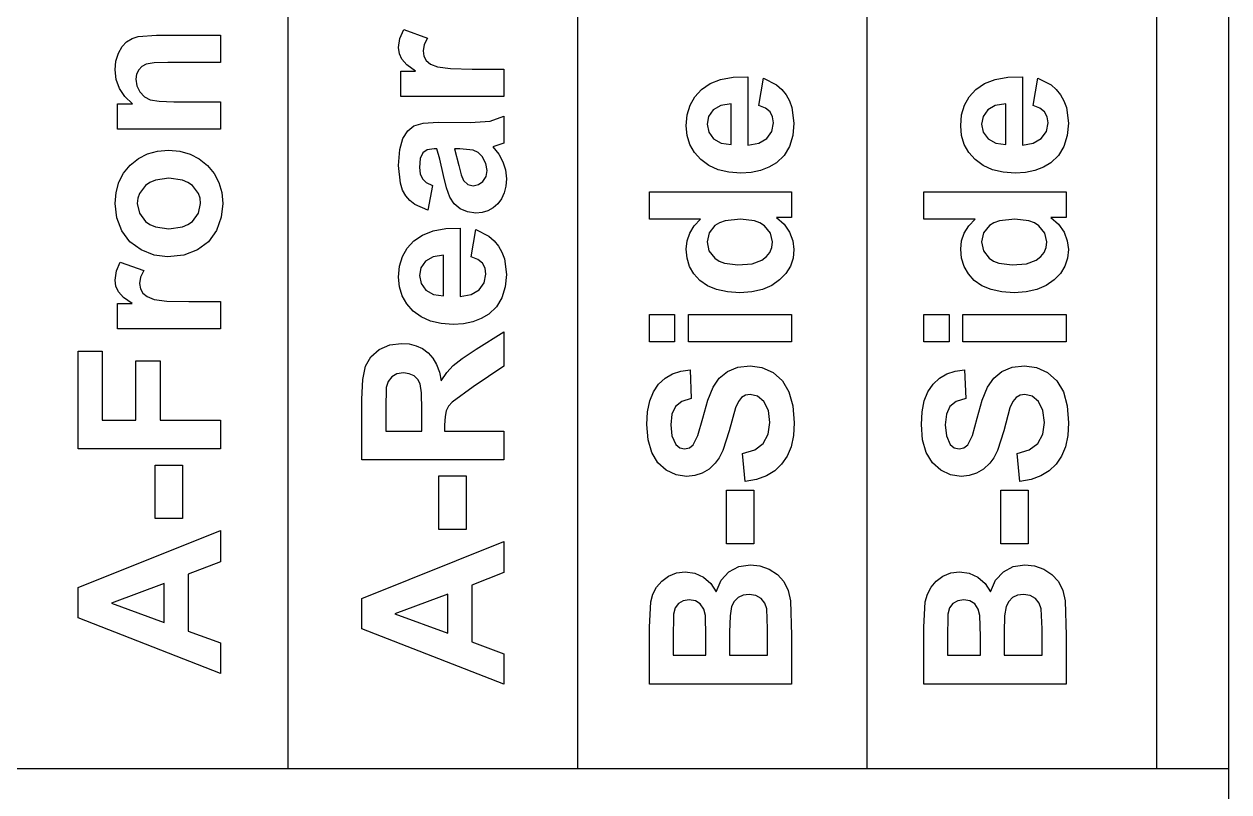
# Model space of a CAD drawing. Header units: metres. Extents: x 298 to 6408, y -126 to 1371.
# Drawn here: x 3435.3 to 3768.3, y 148.8 to 360.9 of the extents above; entities that cross this region are included whole.
import ezdxf

# ---------------------------------------------------------------- set-up
doc = ezdxf.new("R2010")
doc.units = ezdxf.units.M

msp = doc.modelspace()

# ---------------------------------------------------------------- linework, layer by layer
at = {"layer": 'A-Front'}
for p, q in [((3463.63, 355.99), (3465.12, 356.89)), ((3465.12, 356.89), (3466.8, 357.46)), ((3466.8, 357.46), (3471.87, 357.88)), ((3471.87, 357.88), (3489.57, 357.88)), ((3489.57, 357.88), (3489.57, 350.34)), ((3461.34, 352.86), (3462.36, 354.68)), ((3462.36, 354.68), (3463.63, 355.99)), ((3460.44, 348.3), (3460.66, 350.69)), ((3460.66, 350.69), (3461.34, 352.86)), ((3469.07, 349.86), (3467.86, 349.23)), ((3471.23, 350.22), (3469.07, 349.86)), ((3475.03, 350.34), (3471.23, 350.22)), ((3489.57, 350.34), (3475.03, 350.34)), ((3460.74, 345.59), (3460.44, 348.3)), ((3466.4, 347.09), (3466.21, 345.67)), ((3466.96, 348.29), (3466.4, 347.09)), ((3467.86, 349.23), (3466.96, 348.29)), ((3461.65, 343.13), (3460.74, 345.59)), ((3463.16, 340.9), (3461.65, 343.13)), ((3466.21, 345.67), (3466.48, 343.82)), ((3466.48, 343.82), (3467.28, 342.16)), ((3465.27, 338.91), (3463.16, 340.9)), ((3467.28, 342.16), (3468.53, 340.85)), ((3468.53, 340.85), (3470.12, 340.03)), ((3470.12, 340.03), (3472.65, 339.59)), ((3461.08, 331.91), (3461.08, 338.91)), ((3461.08, 338.91), (3465.27, 338.91)), ((3472.65, 339.59), (3476.67, 339.45)), ((3476.67, 339.45), (3489.57, 339.45)), ((3489.57, 339.45), (3489.57, 331.91)), ((3489.57, 331.91), (3461.08, 331.91)), ((3464.64, 321.93), (3466.88, 323.74)), ((3466.88, 323.74), (3469.39, 325.03)), ((3469.39, 325.03), (3472.18, 325.8)), ((3472.18, 325.8), (3475.25, 326.06)), ((3475.25, 326.06), (3478.34, 325.8)), ((3478.34, 325.8), (3481.16, 325.02)), ((3481.16, 325.02), (3483.7, 323.72)), ((3483.7, 323.72), (3485.97, 321.89)), ((3461.49, 317.22), (3462.8, 319.72)), ((3462.8, 319.72), (3464.64, 321.93)), ((3485.97, 321.89), (3487.83, 319.67)), ((3460.7, 314.42), (3461.49, 317.22)), ((3470.08, 317.19), (3468.84, 316.31)), ((3471.57, 317.81), (3470.08, 317.19)), ((3475.28, 318.31), (3471.57, 317.81)), ((3479.06, 317.81), (3475.28, 318.31)), ((3480.57, 317.19), (3479.06, 317.81)), ((3481.82, 316.31), (3480.57, 317.19)), ((3487.83, 319.67), (3489.16, 317.18)), ((3489.16, 317.18), (3489.95, 314.42)), ((3460.44, 311.33), (3460.7, 314.42)), ((3467.15, 314.07), (3466.72, 312.78)), ((3468.84, 316.31), (3467.15, 314.07)), ((3483.51, 314.07), (3481.82, 316.31)), ((3483.93, 312.78), (3483.51, 314.07)), ((3489.95, 314.42), (3490.22, 311.39)), ((3460.9, 307.35), (3460.44, 311.33)), ((3466.72, 312.78), (3466.58, 311.36)), ((3466.58, 311.36), (3467.15, 308.64)), ((3483.51, 308.64), (3484.08, 311.36)), ((3484.08, 311.36), (3483.93, 312.78)), ((3490.22, 311.39), (3489.78, 307.56)), ((3462.29, 303.76), (3460.9, 307.35)), ((3467.15, 308.64), (3468.84, 306.4)), ((3468.84, 306.4), (3470.09, 305.52)), ((3480.57, 305.52), (3481.82, 306.4)), ((3481.82, 306.4), (3483.51, 308.64)), ((3489.78, 307.56), (3488.45, 303.92)), ((3464.56, 300.75), (3462.29, 303.76)), ((3470.09, 305.52), (3471.59, 304.89)), ((3471.59, 304.89), (3475.33, 304.39)), ((3475.33, 304.39), (3479.07, 304.89)), ((3479.07, 304.89), (3480.57, 305.52)), ((3488.45, 303.92), (3486.26, 300.79)), ((3467.66, 298.51), (3464.56, 300.75)), ((3486.26, 300.79), (3483.26, 298.51)), ((3471.23, 297.12), (3467.66, 298.51)), ((3474.93, 296.66), (3471.23, 297.12)), ((3479.46, 297.12), (3474.93, 296.66)), ((3483.26, 298.51), (3479.46, 297.12)), ((3460.8, 292.72), (3461.86, 295.16)), ((3461.86, 295.16), (3468.43, 292.82)), ((3460.44, 290.19), (3460.8, 292.72)), ((3460.67, 288.47), (3460.44, 290.19)), ((3467.51, 290.99), (3467.2, 289.28)), ((3468.43, 292.82), (3467.51, 290.99)), ((3461.35, 286.93), (3460.67, 288.47)), ((3462.75, 285.41), (3461.35, 286.93)), ((3467.2, 289.28), (3467.42, 287.82)), ((3467.42, 287.82), (3468.07, 286.6)), ((3468.07, 286.6), (3469.3, 285.62)), ((3461.08, 276.7), (3461.08, 283.7)), ((3461.08, 283.7), (3465.13, 283.7)), ((3465.13, 283.7), (3462.75, 285.41)), ((3469.3, 285.62), (3471.22, 284.87)), ((3471.22, 284.87), (3474.75, 284.4)), ((3474.75, 284.4), (3480.78, 284.24)), ((3480.78, 284.24), (3489.57, 284.24)), ((3489.57, 284.24), (3489.57, 276.7)), ((3489.57, 276.7), (3461.08, 276.7)), ((3450.25, 243.57), (3450.25, 270.53)), ((3450.25, 270.53), (3456.9, 270.53)), ((3456.9, 270.53), (3456.9, 251.51)), ((3466.21, 251.51), (3466.21, 267.93)), ((3466.21, 267.93), (3472.86, 267.93)), ((3472.86, 267.93), (3472.86, 251.51)), ((3456.9, 251.51), (3466.21, 251.51)), ((3472.86, 251.51), (3489.57, 251.51)), ((3489.57, 251.51), (3489.57, 243.57)), ((3489.57, 243.57), (3450.25, 243.57)), ((3471.55, 224.31), (3471.55, 239.11)), ((3471.55, 239.11), (3479.09, 239.11)), ((3479.09, 239.11), (3479.09, 224.31)), ((3479.09, 224.31), (3471.55, 224.31)), ((3450.25, 205.26), (3489.57, 221.01)), ((3489.57, 221.01), (3489.57, 212.37)), ((3489.57, 212.37), (3480.64, 208.93)), ((3480.64, 208.93), (3480.64, 193.21)), ((3450.25, 196.86), (3450.25, 205.26)), ((3474.01, 206.38), (3459.42, 200.97)), ((3474.01, 195.65), (3474.01, 206.38)), ((3459.42, 200.97), (3474.01, 195.65)), ((3489.57, 181.54), (3450.25, 196.86)), ((3480.64, 193.21), (3489.57, 189.97)), ((3489.57, 189.97), (3489.57, 181.54))]:
    msp.add_line(p, q, dxfattribs=at)
at = {"layer": 'A-Rear'}
for p, q in [((3538.81, 354.44), (3539.16, 356.97)), ((3539.16, 356.97), (3540.23, 359.4)), ((3540.23, 359.4), (3546.8, 357.07)), ((3546.8, 357.07), (3545.88, 355.23)), ((3539.04, 352.71), (3538.81, 354.44)), ((3545.88, 355.23), (3545.57, 353.52)), ((3545.57, 353.52), (3545.79, 352.06)), ((3539.72, 351.18), (3539.04, 352.71)), ((3541.12, 349.65), (3539.72, 351.18)), ((3545.79, 352.06), (3546.44, 350.84)), ((3546.44, 350.84), (3547.67, 349.86)), ((3547.67, 349.86), (3549.59, 349.11)), ((3539.45, 340.94), (3539.45, 347.94)), ((3539.45, 347.94), (3543.5, 347.94)), ((3543.5, 347.94), (3541.12, 349.65)), ((3549.59, 349.11), (3553.12, 348.64)), ((3553.12, 348.64), (3559.14, 348.48)), ((3559.14, 348.48), (3567.94, 348.48)), ((3567.94, 348.48), (3567.94, 340.94)), ((3567.94, 340.94), (3539.45, 340.94)), ((3543.03, 332.83), (3545.64, 333.58)), ((3545.64, 333.58), (3549.78, 333.83)), ((3549.78, 333.83), (3558.58, 333.75)), ((3558.58, 333.75), (3564.12, 334.12)), ((3564.12, 334.12), (3567.94, 335.47)), ((3567.94, 335.47), (3567.94, 328.01)), ((3540, 329.35), (3541.36, 331.46)), ((3541.36, 331.46), (3543.03, 332.83)), ((3539.11, 326.24), (3540, 329.35)), ((3548.6, 326.43), (3546.74, 326.16)), ((3549.35, 326.43), (3548.6, 326.43)), ((3550.24, 323.58), (3549.35, 326.43)), ((3554.26, 326.43), (3555.42, 321.84)), ((3555.76, 326.43), (3554.26, 326.43)), ((3559.44, 326.13), (3555.76, 326.43)), ((3565.72, 327.29), (3564.83, 327.02)), ((3564.83, 327.02), (3566.48, 325.02)), ((3567.94, 328.01), (3565.72, 327.29)), ((3538.81, 321.84), (3539.11, 326.24)), ((3544.81, 323.81), (3544.58, 321.3)), ((3545.5, 325.36), (3544.81, 323.81)), ((3546.74, 326.16), (3545.5, 325.36)), ((3551.2, 319.1), (3550.24, 323.58)), ((3560.8, 325.47), (3559.44, 326.13)), ((3561.93, 324.34), (3560.8, 325.47)), ((3562.94, 322.44), (3561.93, 324.34)), ((3566.48, 325.02), (3567.65, 322.89)), ((3539.31, 316.97), (3538.81, 321.84)), ((3544.58, 321.3), (3544.77, 319.51)), ((3555.42, 321.84), (3556.08, 319.25)), ((3563.28, 320.45), (3562.94, 322.44)), ((3562.99, 318.78), (3563.28, 320.45)), ((3567.65, 322.89), (3568.35, 320.61)), ((3568.35, 320.61), (3568.59, 318.19)), ((3539.93, 315.05), (3539.31, 316.97)), ((3544.77, 319.51), (3545.37, 318.17)), ((3545.37, 318.17), (3546.46, 317.15)), ((3546.46, 317.15), (3548.15, 316.34)), ((3552.02, 315.65), (3551.2, 319.1)), ((3556.08, 319.25), (3556.73, 317.74)), ((3556.73, 317.74), (3557.92, 316.63)), ((3557.92, 316.63), (3559.39, 316.26)), ((3559.39, 316.26), (3560.86, 316.56)), ((3560.86, 316.56), (3562.12, 317.44)), ((3562.12, 317.44), (3562.99, 318.78)), ((3568.59, 318.19), (3568.44, 316.11)), ((3540.79, 313.47), (3539.93, 315.05)), ((3541.92, 312.17), (3540.79, 313.47)), ((3548.15, 316.34), (3546.91, 309.5)), ((3552.96, 313.11), (3552.02, 315.65)), ((3554.19, 311.26), (3552.96, 313.11)), ((3567.99, 314.26), (3567.24, 312.64)), ((3568.44, 316.11), (3567.99, 314.26)), ((3543.32, 311.07), (3541.92, 312.17)), ((3546.91, 309.5), (3543.32, 311.07)), ((3555.86, 309.88), (3554.19, 311.26)), ((3557.88, 309.01), (3555.86, 309.88)), ((3564.93, 310.15), (3563.5, 309.36)), ((3566.2, 311.26), (3564.93, 310.15)), ((3567.24, 312.64), (3566.2, 311.26)), ((3560.16, 308.72), (3557.88, 309.01)), ((3561.91, 308.88), (3560.16, 308.72)), ((3563.5, 309.36), (3561.91, 308.88)), ((3545.39, 302.65), (3548.32, 303.77)), ((3548.32, 303.77), (3551.82, 304.41)), ((3551.82, 304.41), (3555.87, 304.56)), ((3555.87, 304.56), (3555.87, 285.68)), ((3558.88, 296.65), (3560.14, 304.16)), ((3560.14, 304.16), (3563.78, 302.29)), ((3541.17, 299.04), (3543.01, 301.05)), ((3543.01, 301.05), (3545.39, 302.65)), ((3563.78, 302.29), (3565.23, 301.05)), ((3565.23, 301.05), (3566.43, 299.59)), ((3539.07, 294.03), (3539.86, 296.7)), ((3539.86, 296.7), (3541.17, 299.04)), ((3548.38, 296.62), (3546.28, 295.39)), ((3551.26, 297.08), (3548.38, 296.62)), ((3551.26, 285.81), (3551.26, 297.08)), ((3560.73, 295.89), (3558.88, 296.65)), ((3566.43, 299.59), (3567.37, 297.93)), ((3567.37, 297.93), (3568.05, 296.07)), ((3538.81, 291.02), (3539.07, 294.03)), ((3545, 293.61), (3544.58, 291.47)), ((3546.28, 295.39), (3545, 293.61)), ((3561.99, 294.83), (3560.73, 295.89)), ((3562.71, 293.48), (3561.99, 294.83)), ((3562.95, 291.85), (3562.71, 293.48)), ((3568.05, 296.07), (3568.59, 291.77)), ((3539.06, 288.31), (3538.81, 291.02)), ((3544.58, 291.47), (3545.03, 289.22)), ((3562.49, 289.46), (3562.95, 291.85)), ((3568.59, 291.77), (3568.28, 288.29)), ((3539.81, 285.85), (3539.06, 288.31)), ((3545.03, 289.22), (3546.37, 287.39)), ((3546.37, 287.39), (3548.49, 286.19)), ((3558.85, 286.17), (3561.09, 287.5)), ((3561.09, 287.5), (3562.49, 289.46)), ((3568.28, 288.29), (3567.37, 285.3)), ((3541.07, 283.63), (3539.81, 285.85)), ((3542.82, 281.65), (3541.07, 283.63)), ((3548.49, 286.19), (3551.26, 285.81)), ((3555.87, 285.68), (3558.85, 286.17)), ((3567.37, 285.3), (3565.86, 282.79)), ((3545.02, 280.03), (3542.82, 281.65)), ((3547.6, 278.88), (3545.02, 280.03)), ((3563.73, 280.77), (3561.66, 279.54)), ((3565.86, 282.79), (3563.73, 280.77)), ((3550.56, 278.18), (3547.6, 278.88)), ((3553.91, 277.95), (3550.56, 278.18)), ((3556.75, 278.13), (3553.91, 277.95)), ((3559.33, 278.66), (3556.75, 278.13)), ((3561.66, 279.54), (3559.33, 278.66)), ((3560.27, 271.11), (3567.94, 275.91)), ((3567.94, 275.91), (3567.94, 266.42)), ((3531.15, 269), (3533.44, 271)), ((3533.44, 271), (3536.35, 272.29)), ((3536.35, 272.29), (3539.64, 272.72)), ((3539.64, 272.72), (3541.76, 272.56)), ((3541.76, 272.56), (3543.68, 272.07)), ((3543.68, 272.07), (3545.41, 271.26)), ((3545.41, 271.26), (3546.95, 270.12)), ((3546.95, 270.12), (3548.26, 268.66)), ((3556.38, 268.56), (3560.27, 271.11)), ((3529.67, 266.43), (3531.15, 269)), ((3548.26, 268.66), (3549.3, 266.87)), ((3549.3, 266.87), (3550.08, 264.77)), ((3552.16, 264.69), (3553.89, 266.59)), ((3553.89, 266.59), (3556.38, 268.56)), ((3528.88, 262.71), (3529.67, 266.43)), ((3536.94, 263.48), (3535.95, 262.2)), ((3538.36, 264.27), (3536.94, 263.48)), ((3540.15, 264.54), (3538.36, 264.27)), ((3541.77, 264.34), (3540.15, 264.54)), ((3543.1, 263.73), (3541.77, 264.34)), ((3544.11, 262.77), (3543.1, 263.73)), ((3550.08, 264.77), (3550.59, 262.34)), ((3550.59, 262.34), (3552.16, 264.69)), ((3567.94, 266.42), (3559.39, 260.67)), ((3528.61, 257.27), (3528.88, 262.71)), ((3535.4, 260.49), (3535.27, 254.69)), ((3535.95, 262.2), (3535.4, 260.49)), ((3544.76, 261.51), (3544.11, 262.77)), ((3545.13, 259.01), (3544.76, 261.51)), ((3559.39, 260.67), (3553.6, 256.49)), ((3528.61, 240.55), (3528.61, 257.27)), ((3545.25, 254.37), (3545.13, 259.01)), ((3553.6, 256.49), (3552.6, 255.33)), ((3535.27, 254.69), (3535.27, 248.49)), ((3545.25, 248.49), (3545.25, 254.37)), ((3551.97, 254.1), (3551.64, 252.47)), ((3552.6, 255.33), (3551.97, 254.1)), ((3551.64, 252.47), (3551.53, 250.1)), ((3551.53, 250.1), (3551.53, 248.49)), ((3535.27, 248.49), (3545.25, 248.49)), ((3551.53, 248.49), (3567.94, 248.49)), ((3567.94, 248.49), (3567.94, 240.55)), ((3567.94, 240.55), (3528.61, 240.55)), ((3549.92, 221.32), (3549.92, 236.13)), ((3549.92, 236.13), (3557.45, 236.13)), ((3557.45, 236.13), (3557.45, 221.32)), ((3557.45, 221.32), (3549.92, 221.32)), ((3528.61, 202.27), (3567.94, 218.02)), ((3567.94, 218.02), (3567.94, 209.38)), ((3567.94, 209.38), (3559.01, 205.95)), ((3552.38, 203.4), (3537.79, 197.98)), ((3552.38, 192.67), (3552.38, 203.4)), ((3559.01, 205.95), (3559.01, 190.23)), ((3528.61, 193.87), (3528.61, 202.27)), ((3537.79, 197.98), (3552.38, 192.67)), ((3567.94, 178.56), (3528.61, 193.87)), ((3559.01, 190.23), (3567.94, 186.98)), ((3567.94, 186.98), (3567.94, 178.56))]:
    msp.add_line(p, q, dxfattribs=at)
at = {"layer": 'B-Side'}
for p, q in [((3631.32, 346.22), (3635.37, 346.38)), ((3635.37, 346.38), (3635.37, 327.49)), ((3707.19, 346.22), (3711.24, 346.38)), ((3711.24, 346.38), (3711.24, 327.49)), ((3622.51, 342.86), (3624.89, 344.46)), ((3624.89, 344.46), (3627.82, 345.58)), ((3627.82, 345.58), (3631.32, 346.22)), ((3638.38, 338.46), (3639.64, 345.98)), ((3639.64, 345.98), (3643.28, 344.11)), ((3643.28, 344.11), (3644.73, 342.86)), ((3698.38, 342.86), (3700.76, 344.46)), ((3700.76, 344.46), (3703.69, 345.58)), ((3703.69, 345.58), (3707.19, 346.22)), ((3714.25, 338.46), (3715.51, 345.98)), ((3715.51, 345.98), (3719.15, 344.11)), ((3719.15, 344.11), (3720.6, 342.86)), ((3619.36, 338.52), (3620.67, 340.86)), ((3620.67, 340.86), (3622.51, 342.86)), ((3644.73, 342.86), (3645.93, 341.4)), ((3645.93, 341.4), (3646.87, 339.74)), ((3646.87, 339.74), (3647.55, 337.88)), ((3695.23, 338.52), (3696.54, 340.86)), ((3696.54, 340.86), (3698.38, 342.86)), ((3720.6, 342.86), (3721.8, 341.4)), ((3721.8, 341.4), (3722.74, 339.74)), ((3722.74, 339.74), (3723.42, 337.88)), ((3618.57, 335.84), (3619.36, 338.52)), ((3625.78, 337.2), (3624.5, 335.42)), ((3627.88, 338.43), (3625.78, 337.2)), ((3630.76, 338.89), (3627.88, 338.43)), ((3630.76, 327.63), (3630.76, 338.89)), ((3640.23, 337.7), (3638.38, 338.46)), ((3641.49, 336.64), (3640.23, 337.7)), ((3642.21, 335.29), (3641.49, 336.64)), ((3647.55, 337.88), (3648.09, 333.58)), ((3694.44, 335.84), (3695.23, 338.52)), ((3701.65, 337.2), (3700.37, 335.42)), ((3703.75, 338.43), (3701.65, 337.2)), ((3706.63, 338.89), (3703.75, 338.43)), ((3706.63, 327.63), (3706.63, 338.89)), ((3716.1, 337.7), (3714.25, 338.46)), ((3717.36, 336.64), (3716.1, 337.7)), ((3718.08, 335.29), (3717.36, 336.64)), ((3723.42, 337.88), (3723.96, 333.58)), ((3618.31, 332.83), (3618.57, 335.84)), ((3624.5, 335.42), (3624.08, 333.29)), ((3624.08, 333.29), (3624.53, 331.03)), ((3641.99, 331.28), (3642.45, 333.66)), ((3642.45, 333.66), (3642.21, 335.29)), ((3648.09, 333.58), (3647.79, 330.11)), ((3694.18, 332.83), (3694.44, 335.84)), ((3700.37, 335.42), (3699.95, 333.29)), ((3699.95, 333.29), (3700.4, 331.03)), ((3717.86, 331.28), (3718.32, 333.66)), ((3718.32, 333.66), (3718.08, 335.29)), ((3723.96, 333.58), (3723.66, 330.11)), ((3618.56, 330.12), (3618.31, 332.83)), ((3619.31, 327.66), (3618.56, 330.12)), ((3624.53, 331.03), (3625.88, 329.21)), ((3640.59, 329.32), (3641.99, 331.28)), ((3647.79, 330.11), (3646.87, 327.12)), ((3694.43, 330.12), (3694.18, 332.83)), ((3695.18, 327.66), (3694.43, 330.12)), ((3700.4, 331.03), (3701.75, 329.21)), ((3716.46, 329.32), (3717.86, 331.28)), ((3723.66, 330.11), (3722.74, 327.12)), ((3620.57, 325.44), (3619.31, 327.66)), ((3625.88, 329.21), (3627.99, 328.01)), ((3627.99, 328.01), (3630.76, 327.63)), ((3635.37, 327.49), (3638.35, 327.99)), ((3638.35, 327.99), (3640.59, 329.32)), ((3646.87, 327.12), (3645.36, 324.61)), ((3696.44, 325.44), (3695.18, 327.66)), ((3701.75, 329.21), (3703.86, 328.01)), ((3703.86, 328.01), (3706.63, 327.63)), ((3711.24, 327.49), (3714.22, 327.99)), ((3714.22, 327.99), (3716.46, 329.32)), ((3722.74, 327.12), (3721.23, 324.61)), ((3622.32, 323.47), (3620.57, 325.44)), ((3624.52, 321.85), (3622.32, 323.47)), ((3645.36, 324.61), (3643.23, 322.58)), ((3698.19, 323.47), (3696.44, 325.44)), ((3700.39, 321.85), (3698.19, 323.47)), ((3721.23, 324.61), (3719.1, 322.58)), ((3627.1, 320.69), (3624.52, 321.85)), ((3630.06, 320), (3627.1, 320.69)), ((3633.41, 319.77), (3630.06, 320)), ((3636.25, 319.94), (3633.41, 319.77)), ((3638.83, 320.47), (3636.25, 319.94)), ((3641.16, 321.35), (3638.83, 320.47)), ((3643.23, 322.58), (3641.16, 321.35)), ((3702.97, 320.69), (3700.39, 321.85)), ((3705.93, 320), (3702.97, 320.69)), ((3709.28, 319.77), (3705.93, 320)), ((3712.12, 319.94), (3709.28, 319.77)), ((3714.7, 320.47), (3712.12, 319.94)), ((3717.03, 321.35), (3714.7, 320.47)), ((3719.1, 322.58), (3717.03, 321.35)), ((3608.12, 307), (3608.12, 314.53)), ((3608.12, 314.53), (3647.44, 314.53)), ((3647.44, 314.53), (3647.44, 307.53)), ((3683.99, 307), (3683.99, 314.53)), ((3683.99, 314.53), (3723.31, 314.53)), ((3723.31, 314.53), (3723.31, 307.53)), ((3622.28, 307), (3608.12, 307)), ((3620.54, 305.17), (3622.28, 307)), ((3629.08, 306.58), (3627.49, 306.03)), ((3633.31, 307.02), (3629.08, 306.58)), ((3637.16, 306.57), (3633.31, 307.02)), ((3638.68, 306), (3637.16, 306.57)), ((3647.44, 307.53), (3643.26, 307.53)), ((3643.26, 307.53), (3645.39, 305.63)), ((3698.15, 307), (3683.99, 307)), ((3696.41, 305.17), (3698.15, 307)), ((3704.95, 306.58), (3703.36, 306.03)), ((3709.18, 307.02), (3704.95, 306.58)), ((3713.03, 306.57), (3709.18, 307.02)), ((3714.55, 306), (3713.03, 306.57)), ((3723.31, 307.53), (3719.13, 307.53)), ((3719.13, 307.53), (3721.26, 305.63)), ((3618.56, 301.04), (3619.3, 303.19)), ((3619.3, 303.19), (3620.54, 305.17)), ((3624.62, 303.23), (3624.08, 300.72)), ((3626.24, 305.25), (3624.62, 303.23)), ((3627.49, 306.03), (3626.24, 305.25)), ((3639.92, 305.2), (3638.68, 306)), ((3641.58, 303.18), (3639.92, 305.2)), ((3642.13, 300.77), (3641.58, 303.18)), ((3645.39, 305.63), (3646.89, 303.41)), ((3646.89, 303.41), (3647.79, 301.03)), ((3694.43, 301.04), (3695.17, 303.19)), ((3695.17, 303.19), (3696.41, 305.17)), ((3700.49, 303.23), (3699.95, 300.72)), ((3702.11, 305.25), (3700.49, 303.23)), ((3703.36, 306.03), (3702.11, 305.25)), ((3715.79, 305.2), (3714.55, 306)), ((3717.45, 303.18), (3715.79, 305.2)), ((3718, 300.77), (3717.45, 303.18)), ((3721.26, 305.63), (3722.76, 303.41)), ((3722.76, 303.41), (3723.66, 301.03)), ((3618.31, 298.73), (3618.56, 301.04)), ((3624.08, 300.72), (3624.61, 298.25)), ((3641.95, 299.23), (3642.13, 300.77)), ((3647.79, 301.03), (3648.09, 298.63)), ((3694.18, 298.73), (3694.43, 301.04)), ((3699.95, 300.72), (3700.48, 298.25)), ((3717.82, 299.23), (3718, 300.77)), ((3723.66, 301.03), (3723.96, 298.63)), ((3618.55, 296.24), (3618.31, 298.73)), ((3624.61, 298.25), (3626.21, 296.22)), ((3639.18, 295.67), (3640.47, 296.68)), ((3640.47, 296.68), (3641.4, 297.86)), ((3641.4, 297.86), (3641.95, 299.23)), ((3648.09, 298.63), (3647.84, 296.26)), ((3694.42, 296.24), (3694.18, 298.73)), ((3700.48, 298.25), (3702.08, 296.22)), ((3715.05, 295.67), (3716.34, 296.68)), ((3716.34, 296.68), (3717.27, 297.86)), ((3717.27, 297.86), (3717.82, 299.23)), ((3723.96, 298.63), (3723.71, 296.26)), ((3619.25, 293.98), (3618.55, 296.24)), ((3620.43, 291.94), (3619.25, 293.98)), ((3626.21, 296.22), (3627.41, 295.43)), ((3627.41, 295.43), (3628.87, 294.87)), ((3628.87, 294.87), (3632.58, 294.41)), ((3632.58, 294.41), (3636.51, 294.73)), ((3636.51, 294.73), (3639.18, 295.67)), ((3647.1, 294.07), (3645.86, 292.05)), ((3647.84, 296.26), (3647.1, 294.07)), ((3695.12, 293.98), (3694.42, 296.24)), ((3696.3, 291.94), (3695.12, 293.98)), ((3702.08, 296.22), (3703.28, 295.43)), ((3703.28, 295.43), (3704.74, 294.87)), ((3704.74, 294.87), (3708.45, 294.41)), ((3708.45, 294.41), (3712.38, 294.73)), ((3712.38, 294.73), (3715.05, 295.67)), ((3722.97, 294.07), (3721.73, 292.05)), ((3723.71, 296.26), (3722.97, 294.07)), ((3622.08, 290.12), (3620.43, 291.94)), ((3624.18, 288.63), (3622.08, 290.12)), ((3644.13, 290.22), (3641.96, 288.68)), ((3645.86, 292.05), (3644.13, 290.22)), ((3697.95, 290.12), (3696.3, 291.94)), ((3700.05, 288.63), (3697.95, 290.12)), ((3720, 290.22), (3717.83, 288.68)), ((3721.73, 292.05), (3720, 290.22)), ((3626.72, 287.57), (3624.18, 288.63)), ((3629.69, 286.93), (3626.72, 287.57)), ((3633.09, 286.71), (3629.69, 286.93)), ((3636.44, 286.93), (3633.09, 286.71)), ((3639.39, 287.59), (3636.44, 286.93)), ((3641.96, 288.68), (3639.39, 287.59)), ((3702.59, 287.57), (3700.05, 288.63)), ((3705.56, 286.93), (3702.59, 287.57)), ((3708.96, 286.71), (3705.56, 286.93)), ((3712.31, 286.93), (3708.96, 286.71)), ((3715.26, 287.59), (3712.31, 286.93)), ((3717.83, 288.68), (3715.26, 287.59)), ((3608.12, 273.14), (3608.12, 280.68)), ((3608.12, 280.68), (3615.09, 280.68)), ((3615.09, 280.68), (3615.09, 273.14)), ((3618.95, 273.14), (3618.95, 280.68)), ((3618.95, 280.68), (3647.44, 280.68)), ((3647.44, 280.68), (3647.44, 273.14)), ((3683.99, 273.14), (3683.99, 280.68)), ((3683.99, 280.68), (3690.96, 280.68)), ((3690.96, 280.68), (3690.96, 273.14)), ((3694.82, 273.14), (3694.82, 280.68)), ((3694.82, 280.68), (3723.31, 280.68)), ((3723.31, 280.68), (3723.31, 273.14)), ((3615.09, 273.14), (3608.12, 273.14)), ((3647.44, 273.14), (3618.95, 273.14)), ((3690.96, 273.14), (3683.99, 273.14)), ((3723.31, 273.14), (3694.82, 273.14)), ((3632.56, 266.12), (3635.99, 266.51)), ((3635.99, 266.51), (3639.26, 266.04)), ((3708.43, 266.12), (3711.86, 266.51)), ((3711.86, 266.51), (3715.13, 266.04)), ((3610.69, 261.46), (3612.45, 263.11)), ((3612.45, 263.11), (3614.48, 264.31)), ((3614.48, 264.31), (3616.78, 265.07)), ((3616.78, 265.07), (3619.36, 265.39)), ((3619.36, 265.39), (3619.71, 257.45)), ((3627.46, 263.07), (3629.73, 264.94)), ((3629.73, 264.94), (3632.56, 266.12)), ((3639.26, 266.04), (3642.32, 264.64)), ((3642.32, 264.64), (3644.89, 262.37)), ((3686.56, 261.46), (3688.32, 263.11)), ((3688.32, 263.11), (3690.35, 264.31)), ((3690.35, 264.31), (3692.65, 265.07)), ((3692.65, 265.07), (3695.23, 265.39)), ((3695.23, 265.39), (3695.58, 257.45)), ((3703.33, 263.07), (3705.6, 264.94)), ((3705.6, 264.94), (3708.43, 266.12)), ((3715.13, 266.04), (3718.19, 264.64)), ((3718.19, 264.64), (3720.76, 262.37)), ((3609.27, 259.36), (3610.69, 261.46)), ((3624.29, 257.07), (3625.73, 260.6)), ((3625.73, 260.6), (3627.46, 263.07)), ((3644.89, 262.37), (3646.71, 259.32)), ((3685.14, 259.36), (3686.56, 261.46)), ((3700.16, 257.07), (3701.6, 260.6)), ((3701.6, 260.6), (3703.33, 263.07)), ((3720.76, 262.37), (3722.58, 259.32)), ((3607.65, 253.78), (3608.26, 256.8)), ((3608.26, 256.8), (3609.27, 259.36)), ((3617.1, 256.64), (3615.35, 255.26)), ((3619.71, 257.45), (3617.1, 256.64)), ((3622.9, 252.03), (3624.29, 257.07)), ((3632.73, 256.63), (3631.94, 254.9)), ((3633.64, 257.75), (3632.73, 256.63)), ((3634.73, 258.37), (3633.64, 257.75)), ((3636.02, 258.57), (3634.73, 258.37)), ((3638.05, 258.09), (3636.02, 258.57)), ((3639.81, 256.63), (3638.05, 258.09)), ((3641.03, 254.21), (3639.81, 256.63)), ((3646.71, 259.32), (3647.78, 255.47)), ((3683.52, 253.78), (3684.13, 256.8)), ((3684.13, 256.8), (3685.14, 259.36)), ((3692.97, 256.64), (3691.22, 255.26)), ((3695.58, 257.45), (3692.97, 256.64)), ((3698.77, 252.03), (3700.16, 257.07)), ((3708.6, 256.63), (3707.81, 254.9)), ((3709.51, 257.75), (3708.6, 256.63)), ((3710.6, 258.37), (3709.51, 257.75)), ((3711.89, 258.57), (3710.6, 258.37)), ((3713.92, 258.09), (3711.89, 258.57)), ((3715.68, 256.63), (3713.92, 258.09)), ((3716.9, 254.21), (3715.68, 256.63)), ((3722.58, 259.32), (3723.65, 255.47)), ((3607.44, 250.31), (3607.65, 253.78)), ((3614.35, 253.16), (3614.02, 250.23)), ((3615.35, 255.26), (3614.35, 253.16)), ((3631.94, 254.9), (3630.22, 248.54)), ((3641.44, 250.85), (3641.03, 254.21)), ((3647.78, 255.47), (3648.14, 250.77)), ((3683.31, 250.31), (3683.52, 253.78)), ((3690.22, 253.16), (3689.89, 250.23)), ((3691.22, 255.26), (3690.22, 253.16)), ((3707.81, 254.9), (3706.09, 248.54)), ((3717.31, 250.85), (3716.9, 254.21)), ((3723.65, 255.47), (3724.01, 250.77)), ((3607.79, 246.11), (3607.44, 250.31)), ((3614.02, 250.23), (3614.37, 247.14)), ((3621.56, 247.3), (3622.9, 252.03)), ((3640.98, 247.6), (3641.44, 250.85)), ((3648.14, 250.77), (3647.93, 247.25)), ((3683.66, 246.11), (3683.31, 250.31)), ((3689.89, 250.23), (3690.24, 247.14)), ((3697.43, 247.3), (3698.77, 252.03)), ((3716.85, 247.6), (3717.31, 250.85)), ((3724.01, 250.77), (3723.8, 247.25)), ((3614.37, 247.14), (3615.44, 244.81)), ((3620.27, 244.73), (3621.56, 247.3)), ((3630.22, 248.54), (3628.46, 243.11)), ((3639.61, 245.09), (3640.98, 247.6)), ((3647.93, 247.25), (3647.28, 244.17)), ((3690.24, 247.14), (3691.31, 244.81)), ((3696.14, 244.73), (3697.43, 247.3)), ((3706.09, 248.54), (3704.33, 243.11)), ((3715.48, 245.09), (3716.85, 247.6)), ((3723.8, 247.25), (3723.15, 244.17)), ((3608.81, 242.57), (3607.79, 246.11)), ((3615.44, 244.81), (3616.51, 243.86)), ((3616.51, 243.86), (3617.88, 243.55)), ((3617.88, 243.55), (3619.18, 243.84)), ((3619.18, 243.84), (3620.27, 244.73)), ((3633.9, 242.26), (3637.27, 243.32)), ((3637.27, 243.32), (3639.61, 245.09)), ((3647.28, 244.17), (3646.2, 241.52)), ((3684.68, 242.57), (3683.66, 246.11)), ((3691.31, 244.81), (3692.38, 243.86)), ((3692.38, 243.86), (3693.75, 243.55)), ((3693.75, 243.55), (3695.05, 243.84)), ((3695.05, 243.84), (3696.14, 244.73)), ((3709.77, 242.26), (3713.14, 243.32)), ((3713.14, 243.32), (3715.48, 245.09)), ((3723.15, 244.17), (3722.07, 241.52)), ((3610.49, 239.74), (3608.81, 242.57)), ((3627.44, 241.1), (3626.33, 239.58)), ((3628.46, 243.11), (3627.44, 241.1)), ((3634.65, 234.53), (3633.9, 242.26)), ((3646.2, 241.52), (3644.69, 239.31)), ((3686.36, 239.74), (3684.68, 242.57)), ((3703.31, 241.1), (3702.2, 239.58)), ((3704.33, 243.11), (3703.31, 241.1)), ((3710.52, 234.53), (3709.77, 242.26)), ((3722.07, 241.52), (3720.56, 239.31)), ((3612.8, 237.66), (3610.49, 239.74)), ((3615.51, 236.38), (3612.8, 237.66)), ((3622.73, 236.86), (3620.66, 236.18)), ((3624.62, 237.99), (3622.73, 236.86)), ((3626.33, 239.58), (3624.62, 237.99)), ((3642.77, 237.51), (3640.46, 236.12)), ((3644.69, 239.31), (3642.77, 237.51)), ((3688.67, 237.66), (3686.36, 239.74)), ((3691.38, 236.38), (3688.67, 237.66)), ((3698.6, 236.86), (3696.53, 236.18)), ((3700.49, 237.99), (3698.6, 236.86)), ((3702.2, 239.58), (3700.49, 237.99)), ((3718.64, 237.51), (3716.33, 236.12)), ((3720.56, 239.31), (3718.64, 237.51)), ((3618.42, 235.96), (3615.51, 236.38)), ((3620.66, 236.18), (3618.42, 235.96)), ((3637.75, 235.12), (3634.65, 234.53)), ((3640.46, 236.12), (3637.75, 235.12)), ((3694.29, 235.96), (3691.38, 236.38)), ((3696.53, 236.18), (3694.29, 235.96)), ((3713.62, 235.12), (3710.52, 234.53)), ((3716.33, 236.12), (3713.62, 235.12)), ((3629.42, 217.34), (3629.42, 232.15)), ((3629.42, 232.15), (3636.96, 232.15)), ((3636.96, 232.15), (3636.96, 217.34)), ((3705.29, 217.34), (3705.29, 232.15)), ((3705.29, 232.15), (3712.83, 232.15)), ((3712.83, 232.15), (3712.83, 217.34)), ((3636.96, 217.34), (3629.42, 217.34)), ((3712.83, 217.34), (3705.29, 217.34)), ((3630.11, 209.61), (3632.86, 211.06)), ((3632.86, 211.06), (3636.04, 211.54)), ((3636.04, 211.54), (3638.69, 211.23)), ((3638.69, 211.23), (3641.26, 210.3)), ((3641.26, 210.3), (3643.54, 208.82)), ((3705.98, 209.61), (3708.73, 211.06)), ((3708.73, 211.06), (3711.91, 211.54)), ((3711.91, 211.54), (3714.56, 211.23)), ((3714.56, 211.23), (3717.13, 210.3)), ((3717.13, 210.3), (3719.41, 208.82)), ((3610.13, 205.39), (3611.57, 207.05)), ((3611.57, 207.05), (3613.41, 208.4)), ((3613.41, 208.4), (3615.59, 209.31)), ((3615.59, 209.31), (3618.01, 209.61)), ((3618.01, 209.61), (3620.66, 209.24)), ((3620.66, 209.24), (3623.09, 208.12)), ((3623.09, 208.12), (3625.1, 206.37)), ((3626.55, 204.09), (3627.96, 207.26)), ((3627.96, 207.26), (3630.11, 209.61)), ((3643.54, 208.82), (3645.31, 206.89)), ((3645.31, 206.89), (3646.54, 204.48)), ((3686, 205.39), (3687.44, 207.05)), ((3687.44, 207.05), (3689.28, 208.4)), ((3689.28, 208.4), (3691.46, 209.31)), ((3691.46, 209.31), (3693.88, 209.61)), ((3693.88, 209.61), (3696.53, 209.24)), ((3696.53, 209.24), (3698.96, 208.12)), ((3698.96, 208.12), (3700.97, 206.37)), ((3702.42, 204.09), (3703.83, 207.26)), ((3703.83, 207.26), (3705.98, 209.61)), ((3719.41, 208.82), (3721.18, 206.89)), ((3721.18, 206.89), (3722.41, 204.48)), ((3608.5, 201.28), (3609.1, 203.45)), ((3609.1, 203.45), (3610.13, 205.39)), ((3625.1, 206.37), (3626.55, 204.09)), ((3635.67, 203.33), (3634.03, 203.12)), ((3637.55, 203.06), (3635.67, 203.33)), ((3646.54, 204.48), (3647.18, 201.56)), ((3684.37, 201.28), (3684.97, 203.45)), ((3684.97, 203.45), (3686, 205.39)), ((3700.97, 206.37), (3702.42, 204.09)), ((3711.54, 203.33), (3709.9, 203.12)), ((3713.42, 203.06), (3711.54, 203.33)), ((3722.41, 204.48), (3723.05, 201.56)), ((3608.12, 194.32), (3608.5, 201.28)), ((3616.18, 200.88), (3615.26, 199.63)), ((3617.49, 201.63), (3616.18, 200.88)), ((3619.14, 201.89), (3617.49, 201.63)), ((3620.86, 201.59), (3619.14, 201.89)), ((3622.21, 200.72), (3620.86, 201.59)), ((3623.15, 199.33), (3622.21, 200.72)), ((3630.87, 199.99), (3630.44, 197.42)), ((3631.6, 201.43), (3630.87, 199.99)), ((3632.66, 202.48), (3631.6, 201.43)), ((3634.03, 203.12), (3632.66, 202.48)), ((3639.01, 202.22), (3637.55, 203.06)), ((3640.02, 200.94), (3639.01, 202.22)), ((3640.58, 199.34), (3640.02, 200.94)), ((3647.18, 201.56), (3647.44, 191.99)), ((3683.99, 194.32), (3684.37, 201.28)), ((3692.05, 200.88), (3691.13, 199.63)), ((3693.36, 201.63), (3692.05, 200.88)), ((3695.01, 201.89), (3693.36, 201.63)), ((3696.73, 201.59), (3695.01, 201.89)), ((3698.08, 200.72), (3696.73, 201.59)), ((3699.02, 199.33), (3698.08, 200.72)), ((3706.74, 199.99), (3706.31, 197.42)), ((3707.47, 201.43), (3706.74, 199.99)), ((3708.53, 202.48), (3707.47, 201.43)), ((3709.9, 203.12), (3708.53, 202.48)), ((3714.88, 202.22), (3713.42, 203.06)), ((3715.89, 200.94), (3714.88, 202.22)), ((3716.45, 199.34), (3715.89, 200.94)), ((3723.05, 201.56), (3723.31, 191.99)), ((3614.8, 197.89), (3614.66, 191.1)), ((3615.26, 199.63), (3614.8, 197.89)), ((3623.62, 197.51), (3623.15, 199.33)), ((3623.76, 191.74), (3623.62, 197.51)), ((3630.44, 197.42), (3630.3, 192.95)), ((3640.82, 193.89), (3640.58, 199.34)), ((3690.67, 197.89), (3690.53, 191.1)), ((3691.13, 199.63), (3690.67, 197.89)), ((3699.49, 197.51), (3699.02, 199.33)), ((3699.63, 191.74), (3699.49, 197.51)), ((3706.31, 197.42), (3706.17, 192.95)), ((3716.69, 193.89), (3716.45, 199.34)), ((3608.12, 178.6), (3608.12, 194.32)), ((3640.82, 186.54), (3640.82, 193.89)), ((3683.99, 178.6), (3683.99, 194.32)), ((3716.69, 186.54), (3716.69, 193.89)), ((3614.66, 191.1), (3614.66, 186.54)), ((3623.76, 186.54), (3623.76, 191.74)), ((3630.3, 192.95), (3630.3, 186.54)), ((3647.44, 191.99), (3647.44, 178.6)), ((3690.53, 191.1), (3690.53, 186.54)), ((3699.63, 186.54), (3699.63, 191.74)), ((3706.17, 192.95), (3706.17, 186.54)), ((3723.31, 191.99), (3723.31, 178.6)), ((3614.66, 186.54), (3623.76, 186.54)), ((3630.3, 186.54), (3640.82, 186.54)), ((3690.53, 186.54), (3699.63, 186.54)), ((3706.17, 186.54), (3716.69, 186.54)), ((3647.44, 178.6), (3608.12, 178.6)), ((3723.31, 178.6), (3683.99, 178.6))]:
    msp.add_line(p, q, dxfattribs=at)
at = {"layer": 'Layer0'}
for p, q in [((3508.32, 155.27), (3508.32, 1215.27)), ((3588.32, 155.27), (3588.32, 1215.27)), ((3668.32, 155.27), (3668.32, 1215.27)), ((3748.32, 1215.27), (3748.32, 155.27)), ((3768.32, 155.27), (3768.32, 1215.27)), ((3428.32, 155.27), (3508.32, 155.27)), ((3508.32, 155.27), (3588.32, 155.27)), ((3588.32, 155.27), (3668.32, 155.27)), ((3668.32, 155.27), (3748.32, 155.27)), ((3748.32, 155.27), (3768.32, 155.27)), ((3768.32, -4.73), (3768.32, 155.27))]:
    msp.add_line(p, q, dxfattribs=at)

doc.saveas('drawing.dxf')
